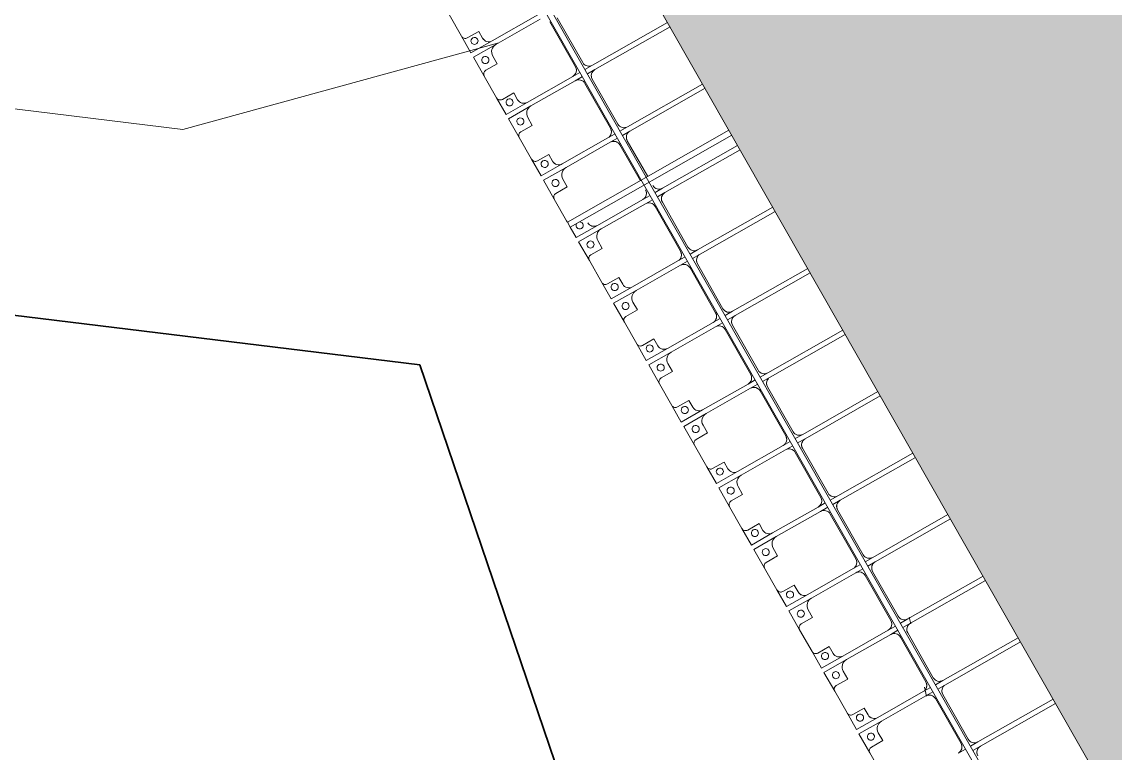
# Model space of a CAD drawing. Header units: millimetres. Extents: x -861324 to 439029, y -308065 to 694685.
# Drawn here: x -210444 to -202726, y 19573 to 24738 of the extents above; entities that cross this region are included whole.
import ezdxf

# ---------------------------------------------------------------- set-up
doc = ezdxf.new("R2010")
doc.units = ezdxf.units.MM
for name, color, linetype, lineweight in [('A-DETL-GENF', 92, 'Continuous', 9), ('A-DETL-THIN', 151, 'Continuous', 9), ('A-GENM', 13, 'Continuous', 9), ('C-TOPO-MAJR', 7, 'Continuous', 35), ('C-TOPO-MINR', 7, 'Continuous', 9), ('S-BEAM', 12, 'Continuous', 9)]:
    doc.layers.add(name, color=color, linetype=linetype, lineweight=lineweight)

# ---------------------------------------------------------------- blocks, each defined once
blk = doc.blocks.new('Dải phao đi lại kèm đỡ invester - DẢI PHAO ĐI LẠI-14853-BỐ TRÍ BÈ PIN HỒ BẢN MÒNG')
at = {"layer": 'A-GENM', "color": 7}
for p, q in [((16723.4, -610.3), (16723.4, 0)), ((16758.4, 0), (16758.4, -610.3)), ((17223.4, -610.3), (17223.4, 0)), ((17258.4, 0), (17258.4, -610.3)), ((17723.4, -610.3), (17723.4, 0)), ((17758.4, 0), (17758.4, -610.3)), ((18223.4, -610.3), (18223.4, 0)), ((18258.4, 0), (18258.4, -610.3)), ((18723.4, -610.3), (18723.4, 0)), ((18758.4, 0), (18758.4, -610.3)), ((19223.4, -610.3), (19223.4, 0)), ((19258.4, 0), (19258.4, -610.3)), ((19723.4, -610.3), (19723.4, 0)), ((19758.4, 0), (19758.4, -610.3)), ((20223.4, -610.3), (20223.4, 0)), ((20258.4, 0), (20258.4, -610.3)), ((20723.4, -610.3), (20723.4, 0)), ((20758.4, 0), (20758.4, -610.3)), ((21223.4, -610.3), (21223.4, 0)), ((21258.4, 0), (21258.4, -610.3)), ((21723.4, -610.3), (21723.4, 0)), ((21758.4, 0), (21758.4, -610.3)), ((22223.4, -610.3), (22223.4, 0)), ((22258.4, 0), (22258.4, -610.3)), ((16723.4, -610.3), (16723.4, -671.5)), ((16758.4, -671.5), (16758.4, -610.3)), ((17223.4, -610.3), (17223.4, -671.5)), ((17258.4, -671.5), (17258.4, -610.3)), ((17723.4, -610.3), (17723.4, -671.5)), ((17758.4, -671.5), (17758.4, -610.3)), ((18223.4, -610.3), (18223.4, -671.5)), ((18258.4, -671.5), (18258.4, -610.3)), ((18723.4, -610.3), (18723.4, -671.5)), ((18758.4, -671.5), (18758.4, -610.3)), ((19223.4, -610.3), (19223.4, -671.5)), ((19258.4, -671.5), (19258.4, -610.3)), ((19723.4, -610.3), (19723.4, -671.5)), ((19758.4, -671.5), (19758.4, -610.3)), ((20223.4, -610.3), (20223.4, -671.5)), ((20258.4, -671.5), (20258.4, -610.3)), ((20723.4, -610.3), (20723.4, -671.5)), ((20758.4, -671.5), (20758.4, -610.3)), ((21223.4, -610.3), (21223.4, -671.5)), ((21258.4, -671.5), (21258.4, -610.3)), ((21723.4, -610.3), (21723.4, -671.5)), ((21758.4, -671.5), (21758.4, -610.3)), ((22223.4, -610.3), (22223.4, -671.5)), ((22258.4, -671.5), (22258.4, -610.3)), ((16308.4, -660.3), (16673.4, -660.3)), ((16808.4, -660.3), (17173.4, -660.3)), ((17308.4, -660.3), (17599.8, -660.3)), ((17808.4, -660.3), (18173.4, -660.3)), ((18308.4, -660.3), (18673.4, -660.3)), ((18808.4, -660.3), (19173.4, -660.3)), ((19308.4, -660.3), (19673.4, -660.3)), ((19808.4, -660.3), (20173.4, -660.3)), ((20308.4, -660.3), (20673.4, -660.3)), ((20808.4, -660.3), (21173.4, -660.3)), ((21308.4, -660.3), (21673.4, -660.3)), ((21808.4, -660.3), (22173.4, -660.3)), ((16223.4, -1139.7), (16223.4, -769.7)), ((16258.4, -769.7), (16258.4, -1129.7)), ((16673.4, -719.7), (16308.4, -719.7)), ((16723.4, -711.5), (16723.4, -769.7)), ((16723.4, -1139.7), (16723.4, -769.7)), ((16758.4, -769.7), (16758.4, -711.5)), ((16758.4, -769.7), (16758.4, -1129.7)), ((17173.4, -719.7), (16808.4, -719.7)), ((17223.4, -711.5), (17223.4, -769.7)), ((17223.4, -1139.7), (17223.4, -769.7)), ((17258.4, -769.7), (17258.4, -711.5)), ((17258.4, -769.7), (17258.4, -1129.7)), ((17599.8, -719.7), (17308.4, -719.7)), ((17723.4, -711.5), (17723.4, -769.7)), ((17723.4, -1139.7), (17723.4, -769.7)), ((17758.4, -769.7), (17758.4, -711.5)), ((17758.4, -769.7), (17758.4, -1129.7)), ((18173.4, -719.7), (17808.4, -719.7)), ((18223.4, -711.5), (18223.4, -769.7)), ((18223.4, -1139.7), (18223.4, -769.7)), ((18258.4, -769.7), (18258.4, -711.5)), ((18258.4, -769.7), (18258.4, -1129.7)), ((18673.4, -719.7), (18308.4, -719.7)), ((18723.4, -711.5), (18723.4, -764.9)), ((18723.4, -1139.7), (18723.4, -769.7)), ((18758.4, -769.7), (18758.4, -711.5)), ((18758.4, -769.7), (18758.4, -1129.7)), ((19173.4, -719.7), (18808.4, -719.7)), ((19223.4, -711.5), (19223.4, -769.7)), ((19223.4, -1139.7), (19223.4, -769.7)), ((19258.4, -769.7), (19258.4, -711.5)), ((19258.4, -769.7), (19258.4, -1129.7)), ((19673.4, -719.7), (19308.4, -719.7)), ((19723.4, -711.5), (19723.4, -769.7)), ((19723.4, -1139.7), (19723.4, -769.7)), ((19758.4, -769.7), (19758.4, -711.5)), ((19758.4, -769.7), (19758.4, -1129.7)), ((20173.4, -719.7), (19808.4, -719.7)), ((20223.4, -711.5), (20223.4, -769.7)), ((20223.4, -1139.7), (20223.4, -769.7)), ((20258.4, -769.7), (20258.4, -711.5)), ((20258.4, -769.7), (20258.4, -1129.7)), ((20673.4, -719.7), (20308.4, -719.7)), ((20723.4, -711.5), (20723.4, -769.7)), ((20723.4, -1139.7), (20723.4, -769.7)), ((20758.4, -769.7), (20758.4, -711.5)), ((20758.4, -769.7), (20758.4, -1129.7)), ((21173.4, -719.7), (20808.4, -719.7)), ((21223.4, -711.5), (21223.4, -769.7)), ((21223.4, -1139.7), (21223.4, -769.7)), ((21258.4, -769.7), (21258.4, -711.5)), ((21258.4, -769.7), (21258.4, -1129.7)), ((21673.4, -719.7), (21308.4, -719.7)), ((21723.4, -711.5), (21723.4, -769.7)), ((21723.4, -1139.7), (21723.4, -769.7)), ((21758.4, -769.7), (21758.4, -711.5)), ((21758.4, -769.7), (21758.4, -1129.7)), ((22173.4, -719.7), (21808.4, -719.7)), ((22223.4, -711.5), (22223.4, -769.7)), ((16118.2, -1282.2), (16118.2, -1189.7)), ((16118.2, -1189.7), (16173.4, -1189.7)), ((16318.4, -1189.7), (16381.8, -1189.7)), ((16381.8, -1189.7), (16381.8, -1282.2)), ((16618.2, -1282.2), (16618.2, -1189.7)), ((16618.2, -1189.7), (16673.4, -1189.7)), ((16818.4, -1189.7), (16881.8, -1189.7)), ((16881.8, -1189.7), (16881.8, -1282.2)), ((17118.2, -1282.2), (17118.2, -1189.7)), ((17118.2, -1189.7), (17173.4, -1189.7)), ((17318.4, -1189.7), (17381.8, -1189.7)), ((17381.8, -1189.7), (17381.8, -1282.2)), ((17818.4, -1189.7), (17881.8, -1189.7)), ((17881.8, -1189.7), (17881.8, -1282.2)), ((18118.2, -1282.2), (18118.2, -1189.7)), ((18118.2, -1189.7), (18173.4, -1189.7)), ((18318.4, -1189.7), (18381.8, -1189.7)), ((18381.8, -1189.7), (18381.8, -1282.2)), ((18618.2, -1282.2), (18618.2, -1189.7)), ((18618.2, -1189.7), (18673.4, -1189.7)), ((18818.4, -1189.7), (18881.8, -1189.7)), ((18881.8, -1189.7), (18881.8, -1282.2)), ((19118.2, -1282.2), (19118.2, -1189.7)), ((19118.2, -1189.7), (19173.4, -1189.7)), ((19318.4, -1189.7), (19381.8, -1189.7)), ((19381.8, -1189.7), (19381.8, -1282.2)), ((19618.2, -1282.2), (19618.2, -1189.7)), ((19618.2, -1189.7), (19673.4, -1189.7)), ((19818.4, -1189.7), (19881.8, -1189.7)), ((19881.8, -1189.7), (19881.8, -1282.2)), ((20118.2, -1282.2), (20118.2, -1189.7)), ((20118.2, -1189.7), (20173.4, -1189.7)), ((20318.4, -1189.7), (20381.8, -1189.7)), ((20381.8, -1189.7), (20381.8, -1282.2)), ((20618.2, -1282.2), (20618.2, -1189.7)), ((20618.2, -1189.7), (20673.4, -1189.7)), ((20818.4, -1189.7), (20881.8, -1189.7)), ((20881.8, -1189.7), (20881.8, -1282.2)), ((21118.2, -1282.2), (21118.2, -1189.7)), ((21118.2, -1189.7), (21173.4, -1189.7)), ((21318.4, -1189.7), (21381.8, -1189.7)), ((21381.8, -1189.7), (21381.8, -1282.2)), ((21618.2, -1282.2), (21618.2, -1189.7)), ((21618.2, -1189.7), (21673.4, -1189.7)), ((21818.4, -1189.7), (21881.8, -1189.7)), ((21881.8, -1189.7), (21881.8, -1282.2)), ((15911.8, -1312.2), (16088.2, -1312.2)), ((16411.8, -1312.2), (16588.2, -1312.2)), ((16911.8, -1312.2), (17088.2, -1312.2)), ((17411.8, -1312.2), (17588.2, -1312.2)), ((17911.8, -1312.2), (18088.2, -1312.2)), ((18411.8, -1312.2), (18588.2, -1312.2)), ((18911.8, -1312.2), (19088.2, -1312.2)), ((19411.8, -1312.2), (19588.2, -1312.2)), ((19911.8, -1312.2), (20088.2, -1312.2)), ((20411.8, -1312.2), (20588.2, -1312.2)), ((20911.8, -1312.2), (21088.2, -1312.2)), ((21411.8, -1312.2), (21588.2, -1312.2)), ((21911.8, -1312.2), (22088.2, -1312.2))]:
    blk.add_line(p, q, dxfattribs=at)
at = {"layer": 'A-GENM', "color": 9}
for p, q in [((16723.4, -610.3), (16723.4, -671.5)), ((16758.4, -671.5), (16758.4, -610.3)), ((17223.4, -610.3), (17223.4, -671.5)), ((17258.4, -671.5), (17258.4, -610.3)), ((17723.4, -610.3), (17723.4, -671.5)), ((17758.4, -671.5), (17758.4, -610.3)), ((18223.4, -610.3), (18223.4, -671.5)), ((18258.4, -671.5), (18258.4, -610.3)), ((18723.4, -610.3), (18723.4, -671.5)), ((18758.4, -671.5), (18758.4, -610.3)), ((19223.4, -610.3), (19223.4, -671.5)), ((19258.4, -671.5), (19258.4, -610.3)), ((19723.4, -610.3), (19723.4, -671.5)), ((19758.4, -671.5), (19758.4, -610.3)), ((20223.4, -610.3), (20223.4, -671.5)), ((20258.4, -671.5), (20258.4, -610.3)), ((20723.4, -617), (20723.4, -671.5)), ((20758.4, -671.5), (20758.4, -610.3)), ((21223.4, -610.3), (21223.4, -671.5)), ((21258.4, -671.5), (21258.4, -610.3)), ((21723.4, -610.3), (21723.4, -671.5)), ((21758.4, -671.5), (21758.4, -610.3)), ((22223.4, -610.3), (22223.4, -671.5)), ((22258.4, -671.5), (22258.4, -610.3)), ((16723.4, -711.5), (16723.4, -769.7)), ((16758.4, -769.7), (16758.4, -711.5)), ((17223.4, -711.5), (17223.4, -769.7)), ((17258.4, -769.7), (17258.4, -711.5)), ((17723.4, -711.5), (17723.4, -769.7)), ((17758.4, -769.7), (17758.4, -711.5)), ((18223.4, -711.5), (18223.4, -769.7)), ((18258.4, -769.7), (18258.4, -711.5)), ((18723.4, -711.5), (18723.4, -764.9)), ((18758.4, -769.7), (18758.4, -711.5)), ((19223.4, -711.5), (19223.4, -769.7)), ((19258.4, -769.7), (19258.4, -711.5)), ((19723.4, -711.5), (19723.4, -769.7)), ((19758.4, -769.7), (19758.4, -711.5)), ((20223.4, -711.5), (20223.4, -769.7)), ((20258.4, -769.7), (20258.4, -711.5)), ((20723.4, -711.5), (20723.4, -769.7)), ((20758.4, -769.7), (20758.4, -711.5)), ((21223.4, -711.5), (21223.4, -769.7)), ((21258.4, -769.7), (21258.4, -711.5)), ((21723.4, -711.5), (21723.4, -769.7)), ((21758.4, -769.7), (21758.4, -711.5)), ((22223.4, -711.5), (22223.4, -769.7)), ((16223.4, -1139.7), (16223.4, -1312.2)), ((16223.4, -1312.2), (16223.4, -1139.7)), ((16258.4, -1312.2), (16258.4, -1129.7)), ((16258.4, -1129.7), (16258.4, -1312.2)), ((16723.4, -1139.7), (16723.4, -1312.2)), ((16723.4, -1312.2), (16723.4, -1139.7)), ((16758.4, -1312.2), (16758.4, -1129.7)), ((16758.4, -1129.7), (16758.4, -1312.2)), ((17223.4, -1139.7), (17223.4, -1312.2)), ((17223.4, -1312.2), (17223.4, -1139.7)), ((17258.4, -1312.2), (17258.4, -1129.7)), ((17258.4, -1129.7), (17258.4, -1312.2)), ((17723.4, -1139.7), (17723.4, -1312.2)), ((17723.4, -1312.2), (17723.4, -1139.7)), ((17758.4, -1312.2), (17758.4, -1129.7)), ((17758.4, -1129.7), (17758.4, -1312.2)), ((18223.4, -1139.7), (18223.4, -1312.2)), ((18223.4, -1312.2), (18223.4, -1139.7)), ((18258.4, -1312.2), (18258.4, -1129.7)), ((18258.4, -1129.7), (18258.4, -1312.2)), ((18723.4, -1139.7), (18723.4, -1312.2)), ((18723.4, -1312.2), (18723.4, -1139.7)), ((18758.4, -1312.2), (18758.4, -1129.7)), ((18758.4, -1129.7), (18758.4, -1312.2)), ((19223.4, -1139.7), (19223.4, -1312.2)), ((19223.4, -1312.2), (19223.4, -1139.7)), ((19258.4, -1312.2), (19258.4, -1129.7)), ((19258.4, -1129.7), (19258.4, -1312.2)), ((19723.4, -1139.7), (19723.4, -1312.2)), ((19723.4, -1312.2), (19723.4, -1139.7)), ((19758.4, -1312.2), (19758.4, -1129.7)), ((19758.4, -1129.7), (19758.4, -1312.2)), ((20223.4, -1139.7), (20223.4, -1312.2)), ((20223.4, -1312.2), (20223.4, -1139.7)), ((20258.4, -1312.2), (20258.4, -1129.7)), ((20258.4, -1129.7), (20258.4, -1312.2)), ((20723.4, -1139.7), (20723.4, -1312.2)), ((20723.4, -1312.2), (20723.4, -1139.7)), ((20758.4, -1312.2), (20758.4, -1129.7)), ((20758.4, -1129.7), (20758.4, -1312.2)), ((21223.4, -1139.7), (21223.4, -1312.2)), ((21223.4, -1312.2), (21223.4, -1139.7)), ((21258.4, -1312.2), (21258.4, -1129.7)), ((21258.4, -1129.7), (21258.4, -1312.2)), ((21723.4, -1139.7), (21723.4, -1312.2)), ((21723.4, -1312.2), (21723.4, -1139.7)), ((21758.4, -1312.2), (21758.4, -1129.7)), ((21758.4, -1129.7), (21758.4, -1312.2)), ((16173.4, -1189.7), (16118.2, -1189.7)), ((16118.2, -1189.7), (16118.2, -1282.2)), ((16173.4, -1189.7), (16118.2, -1189.7)), ((16118.2, -1189.7), (16173.4, -1189.7)), ((16118.2, -1189.7), (16118.2, -1282.2)), ((16118.2, -1282.2), (16118.2, -1189.7)), ((16381.8, -1189.7), (16318.4, -1189.7)), ((16381.8, -1189.7), (16318.4, -1189.7)), ((16318.4, -1189.7), (16381.8, -1189.7)), ((16381.8, -1282.2), (16381.8, -1189.7)), ((16381.8, -1282.2), (16381.8, -1189.7)), ((16381.8, -1189.7), (16381.8, -1282.2)), ((16673.4, -1189.7), (16618.2, -1189.7)), ((16618.2, -1189.7), (16618.2, -1282.2)), ((16673.4, -1189.7), (16618.2, -1189.7)), ((16618.2, -1189.7), (16673.4, -1189.7)), ((16618.2, -1189.7), (16618.2, -1282.2)), ((16618.2, -1282.2), (16618.2, -1189.7)), ((16881.8, -1189.7), (16818.4, -1189.7)), ((16881.8, -1189.7), (16818.4, -1189.7)), ((16818.4, -1189.7), (16881.8, -1189.7)), ((16881.8, -1282.2), (16881.8, -1189.7)), ((16881.8, -1282.2), (16881.8, -1189.7)), ((16881.8, -1189.7), (16881.8, -1282.2)), ((17173.4, -1189.7), (17118.2, -1189.7)), ((17118.2, -1189.7), (17118.2, -1282.2)), ((17173.4, -1189.7), (17118.2, -1189.7)), ((17118.2, -1189.7), (17173.4, -1189.7)), ((17118.2, -1189.7), (17118.2, -1282.2)), ((17118.2, -1282.2), (17118.2, -1189.7)), ((17381.8, -1189.7), (17318.4, -1189.7)), ((17381.8, -1189.7), (17318.4, -1189.7)), ((17318.4, -1189.7), (17381.8, -1189.7)), ((17381.8, -1282.2), (17381.8, -1189.7)), ((17381.8, -1282.2), (17381.8, -1189.7)), ((17381.8, -1189.7), (17381.8, -1282.2)), ((17881.8, -1189.7), (17818.4, -1189.7)), ((17881.8, -1189.7), (17818.4, -1189.7)), ((17818.4, -1189.7), (17881.8, -1189.7)), ((17881.8, -1282.2), (17881.8, -1189.7)), ((17881.8, -1282.2), (17881.8, -1189.7)), ((17881.8, -1189.7), (17881.8, -1282.2)), ((18173.4, -1189.7), (18118.2, -1189.7)), ((18118.2, -1189.7), (18118.2, -1282.2)), ((18173.4, -1189.7), (18118.2, -1189.7)), ((18118.2, -1189.7), (18173.4, -1189.7)), ((18118.2, -1189.7), (18118.2, -1282.2)), ((18118.2, -1282.2), (18118.2, -1189.7)), ((18381.8, -1189.7), (18318.4, -1189.7)), ((18381.8, -1189.7), (18318.4, -1189.7)), ((18318.4, -1189.7), (18381.8, -1189.7)), ((18381.8, -1282.2), (18381.8, -1189.7)), ((18381.8, -1282.2), (18381.8, -1189.7)), ((18381.8, -1189.7), (18381.8, -1282.2)), ((18673.4, -1189.7), (18618.2, -1189.7)), ((18618.2, -1189.7), (18618.2, -1282.2)), ((18673.4, -1189.7), (18618.2, -1189.7)), ((18618.2, -1189.7), (18673.4, -1189.7)), ((18618.2, -1189.7), (18618.2, -1282.2)), ((18618.2, -1282.2), (18618.2, -1189.7)), ((18881.8, -1189.7), (18818.4, -1189.7)), ((18881.8, -1189.7), (18818.4, -1189.7)), ((18818.4, -1189.7), (18881.8, -1189.7)), ((18881.8, -1282.2), (18881.8, -1189.7)), ((18881.8, -1282.2), (18881.8, -1189.7)), ((18881.8, -1189.7), (18881.8, -1282.2)), ((19173.4, -1189.7), (19118.2, -1189.7)), ((19118.2, -1189.7), (19118.2, -1282.2)), ((19173.4, -1189.7), (19118.2, -1189.7)), ((19118.2, -1189.7), (19173.4, -1189.7)), ((19118.2, -1189.7), (19118.2, -1282.2)), ((19118.2, -1282.2), (19118.2, -1189.7)), ((19381.8, -1189.7), (19318.4, -1189.7)), ((19381.8, -1189.7), (19318.4, -1189.7)), ((19318.4, -1189.7), (19381.8, -1189.7)), ((19381.8, -1282.2), (19381.8, -1189.7)), ((19381.8, -1282.2), (19381.8, -1189.7)), ((19381.8, -1189.7), (19381.8, -1282.2)), ((19673.4, -1189.7), (19618.2, -1189.7)), ((19618.2, -1189.7), (19618.2, -1282.2)), ((19673.4, -1189.7), (19618.2, -1189.7)), ((19618.2, -1189.7), (19673.4, -1189.7)), ((19618.2, -1189.7), (19618.2, -1282.2)), ((19618.2, -1282.2), (19618.2, -1189.7)), ((19881.8, -1189.7), (19818.4, -1189.7)), ((19881.8, -1189.7), (19818.4, -1189.7)), ((19818.4, -1189.7), (19881.8, -1189.7)), ((19881.8, -1282.2), (19881.8, -1189.7)), ((19881.8, -1282.2), (19881.8, -1189.7)), ((19881.8, -1189.7), (19881.8, -1282.2)), ((20173.4, -1189.7), (20118.2, -1189.7)), ((20118.2, -1189.7), (20118.2, -1282.2)), ((20173.4, -1189.7), (20118.2, -1189.7)), ((20118.2, -1189.7), (20173.4, -1189.7)), ((20118.2, -1189.7), (20118.2, -1282.2)), ((20118.2, -1282.2), (20118.2, -1189.7)), ((20381.8, -1189.7), (20318.4, -1189.7)), ((20381.8, -1189.7), (20318.4, -1189.7)), ((20318.4, -1189.7), (20381.8, -1189.7)), ((20381.8, -1282.2), (20381.8, -1216.9)), ((20381.8, -1282.2), (20381.8, -1216.9)), ((20381.8, -1216.9), (20381.8, -1282.2)), ((20673.4, -1189.7), (20618.2, -1189.7)), ((20618.2, -1189.7), (20618.2, -1282.2)), ((20673.4, -1189.7), (20618.2, -1189.7)), ((20618.2, -1189.7), (20673.4, -1189.7)), ((20618.2, -1189.7), (20618.2, -1282.2)), ((20618.2, -1282.2), (20618.2, -1189.7)), ((20881.8, -1189.7), (20818.4, -1189.7)), ((20881.8, -1189.7), (20818.4, -1189.7)), ((20818.4, -1189.7), (20881.8, -1189.7)), ((20881.8, -1282.2), (20881.8, -1189.7)), ((20881.8, -1282.2), (20881.8, -1189.7)), ((20881.8, -1189.7), (20881.8, -1282.2)), ((21173.4, -1189.7), (21118.2, -1189.7)), ((21118.2, -1189.7), (21118.2, -1282.2)), ((21173.4, -1189.7), (21118.2, -1189.7)), ((21118.2, -1189.7), (21173.4, -1189.7)), ((21118.2, -1189.7), (21118.2, -1282.2)), ((21118.2, -1282.2), (21118.2, -1189.7)), ((21381.8, -1189.7), (21318.4, -1189.7)), ((21381.8, -1189.7), (21318.4, -1189.7)), ((21318.4, -1189.7), (21381.8, -1189.7)), ((21381.8, -1282.2), (21381.8, -1189.7)), ((21381.8, -1282.2), (21381.8, -1189.7)), ((21381.8, -1189.7), (21381.8, -1282.2)), ((21673.4, -1189.7), (21618.2, -1189.7)), ((21618.2, -1189.7), (21618.2, -1282.2)), ((21673.4, -1189.7), (21618.2, -1189.7)), ((21618.2, -1189.7), (21673.4, -1189.7)), ((21618.2, -1189.7), (21618.2, -1282.2)), ((21618.2, -1282.2), (21618.2, -1189.7)), ((21881.8, -1189.7), (21818.4, -1189.7)), ((21881.8, -1189.7), (21818.4, -1189.7)), ((21818.4, -1189.7), (21881.8, -1189.7)), ((21881.8, -1282.2), (21881.8, -1189.7)), ((21881.8, -1282.2), (21881.8, -1189.7)), ((21881.8, -1189.7), (21881.8, -1282.2)), ((16223.4, -1312.2), (16088.2, -1312.2)), ((16088.2, -1312.2), (16223.4, -1312.2)), ((16411.8, -1312.2), (16258.4, -1312.2)), ((16258.4, -1312.2), (16411.8, -1312.2)), ((16723.4, -1312.2), (16588.2, -1312.2)), ((16588.2, -1312.2), (16723.4, -1312.2)), ((16911.8, -1312.2), (16758.4, -1312.2)), ((16758.4, -1312.2), (16911.8, -1312.2)), ((17223.4, -1312.2), (17088.2, -1312.2)), ((17088.2, -1312.2), (17223.4, -1312.2)), ((17411.8, -1312.2), (17258.4, -1312.2)), ((17258.4, -1312.2), (17411.8, -1312.2)), ((17723.4, -1312.2), (17639.8, -1312.2)), ((17639.8, -1312.2), (17723.4, -1312.2)), ((17911.8, -1312.2), (17758.4, -1312.2)), ((17758.4, -1312.2), (17911.8, -1312.2)), ((18223.4, -1312.2), (18088.2, -1312.2)), ((18088.2, -1312.2), (18223.4, -1312.2)), ((18411.8, -1312.2), (18258.4, -1312.2)), ((18258.4, -1312.2), (18411.8, -1312.2)), ((18723.4, -1312.2), (18588.2, -1312.2)), ((18588.2, -1312.2), (18723.4, -1312.2)), ((18911.8, -1312.2), (18758.4, -1312.2)), ((18758.4, -1312.2), (18911.8, -1312.2)), ((19223.4, -1312.2), (19088.2, -1312.2)), ((19088.2, -1312.2), (19223.4, -1312.2)), ((19411.8, -1312.2), (19258.4, -1312.2)), ((19258.4, -1312.2), (19411.8, -1312.2)), ((19723.4, -1312.2), (19588.2, -1312.2)), ((19588.2, -1312.2), (19723.4, -1312.2)), ((19911.8, -1312.2), (19758.4, -1312.2)), ((19758.4, -1312.2), (19911.8, -1312.2)), ((20223.4, -1312.2), (20088.2, -1312.2)), ((20088.2, -1312.2), (20223.4, -1312.2)), ((20411.8, -1312.2), (20258.4, -1312.2)), ((20258.4, -1312.2), (20411.8, -1312.2)), ((20723.4, -1312.2), (20588.2, -1312.2)), ((20588.2, -1312.2), (20723.4, -1312.2)), ((20911.8, -1312.2), (20758.4, -1312.2)), ((20758.4, -1312.2), (20911.8, -1312.2)), ((21223.4, -1312.2), (21088.2, -1312.2)), ((21088.2, -1312.2), (21223.4, -1312.2)), ((21411.8, -1312.2), (21258.4, -1312.2)), ((21258.4, -1312.2), (21411.8, -1312.2)), ((21723.4, -1312.2), (21588.2, -1312.2)), ((21588.2, -1312.2), (21723.4, -1312.2)), ((21911.8, -1312.2), (21758.4, -1312.2)), ((21758.4, -1312.2), (21911.8, -1312.2))]:
    blk.add_line(p, q, dxfattribs=at)
at = {"layer": 'A-GENM', "color": 7}
for centre, radius, start, end in [((16673.4, -610.3), 50, 270, 0), ((16673.4, -610.3), 50, 300, 0), ((16808.4, -610.3), 50, 180, 270), ((17173.4, -610.3), 50, 270, 0), ((17173.4, -610.3), 50, 300, 0), ((17308.4, -610.3), 50, 180, 270), ((17673.4, -610.3), 50, 270, 0), ((17673.4, -610.3), 50, 300, 0), ((17808.4, -610.3), 50, 180, 270), ((18173.4, -610.3), 50, 270, 0), ((18173.4, -610.3), 50, 300, 0), ((18308.4, -610.3), 50, 180, 270), ((18673.4, -610.3), 50, 270, 0), ((18673.4, -610.3), 50, 300, 0), ((18808.4, -610.3), 50, 180, 270), ((19173.4, -610.3), 50, 270, 0), ((19173.4, -610.3), 50, 300, 0), ((19308.4, -610.3), 50, 180, 270), ((19673.4, -610.3), 50, 270, 0), ((19673.4, -610.3), 50, 300, 0), ((19808.4, -610.3), 50, 180, 270), ((20173.4, -610.3), 50, 270, 0), ((20173.4, -610.3), 50, 300, 0), ((20308.4, -610.3), 50, 180, 270), ((20673.4, -610.3), 50, 270, 0), ((20673.4, -610.3), 50, 300, 0), ((20808.4, -610.3), 50, 180, 270), ((21173.4, -610.3), 50, 270, 0), ((21173.4, -610.3), 50, 300, 0), ((21308.4, -610.3), 50, 180, 270), ((21673.4, -610.3), 50, 270, 0), ((21673.4, -610.3), 50, 300, 0), ((21808.4, -610.3), 50, 180, 270), ((22173.4, -610.3), 50, 270, 0), ((22173.4, -610.3), 50, 300, 0), ((22308.4, -610.3), 50, 180, 270), ((16808.4, -610.3), 50, 210, 270), ((17308.4, -610.3), 50, 210, 270), ((17808.4, -610.3), 50, 210, 270), ((18308.4, -610.3), 50, 210, 270), ((18808.4, -610.3), 50, 210, 270), ((19308.4, -610.3), 50, 210, 270), ((19808.4, -610.3), 50, 210, 270), ((20308.4, -610.3), 50, 210, 270), ((20808.4, -610.3), 50, 210, 270), ((21308.4, -610.3), 50, 210, 270), ((21808.4, -610.3), 50, 210, 270), ((22308.4, -610.3), 50, 210, 270), ((16673.4, -769.7), 50, 360, 90), ((16673.4, -769.7), 50, 30, 90), ((16808.4, -769.7), 50, 90, 180), ((16808.4, -769.7), 50, 120, 180), ((17173.4, -769.7), 50, 360, 90), ((17173.4, -769.7), 50, 30, 90), ((17308.4, -769.7), 50, 90, 180), ((17308.4, -769.7), 50, 120, 180), ((17673.4, -769.7), 50, 360, 90), ((17673.4, -769.7), 50, 30, 90), ((17808.4, -769.7), 50, 90, 180), ((17808.4, -769.7), 50, 120, 180), ((18173.4, -769.7), 50, 360, 90), ((18173.4, -769.7), 50, 30, 90), ((18308.4, -769.7), 50, 90, 180), ((18308.4, -769.7), 50, 120, 180), ((18673.4, -769.7), 50, 360, 90), ((18673.4, -769.7), 50, 30, 90), ((18808.4, -769.7), 50, 90, 180), ((18808.4, -769.7), 50, 120, 180), ((19173.4, -769.7), 50, 360, 90), ((19173.4, -769.7), 50, 30, 90), ((19308.4, -769.7), 50, 90, 180), ((19308.4, -769.7), 50, 120, 180), ((19673.4, -769.7), 50, 360, 90), ((19673.4, -769.7), 50, 30, 90), ((19808.4, -769.7), 50, 90, 180), ((19808.4, -769.7), 50, 120, 180), ((20173.4, -769.7), 50, 360, 90), ((20173.4, -769.7), 50, 30, 90), ((20308.4, -769.7), 50, 90, 180), ((20308.4, -769.7), 50, 120, 180), ((20673.4, -769.7), 50, 360, 90), ((20673.4, -769.7), 50, 30, 90), ((20808.4, -769.7), 50, 90, 180), ((20808.4, -769.7), 50, 120, 180), ((21173.4, -769.7), 50, 360, 90), ((21173.4, -769.7), 50, 30, 90), ((21308.4, -769.7), 50, 90, 180), ((21308.4, -769.7), 50, 120, 180), ((21673.4, -769.7), 50, 360, 90), ((21673.4, -769.7), 50, 30, 90), ((21808.4, -769.7), 50, 90, 180), ((21808.4, -769.7), 50, 120, 180), ((22173.4, -769.7), 50, 360, 90), ((22173.4, -769.7), 50, 30, 90), ((16173.4, -1139.7), 50, 270, 360), ((16318.4, -1129.7), 60, 180, 270), ((16673.4, -1139.7), 50, 270, 360), ((16818.4, -1129.7), 60, 180, 270), ((17173.4, -1139.7), 50, 270, 360), ((17318.4, -1129.7), 60, 180, 270), ((17673.4, -1139.7), 50, 270, 360), ((17818.4, -1129.7), 60, 180, 270), ((18173.4, -1139.7), 50, 270, 360), ((18318.4, -1129.7), 60, 180, 270), ((18673.4, -1139.7), 50, 270, 360), ((18818.4, -1129.7), 60, 180, 270), ((19173.4, -1139.7), 50, 270, 360), ((19318.4, -1129.7), 60, 180, 270), ((19673.4, -1139.7), 50, 270, 360), ((19818.4, -1129.7), 60, 180, 270), ((20173.4, -1139.7), 50, 270, 360), ((20318.4, -1129.7), 60, 180, 270), ((20673.4, -1139.7), 50, 270, 360), ((20818.4, -1129.7), 60, 180, 270), ((21173.4, -1139.7), 50, 270, 360), ((21318.4, -1129.7), 60, 180, 270), ((21673.4, -1139.7), 50, 270, 360), ((21818.4, -1129.7), 60, 180, 270), ((16088.2, -1282.2), 30, 270, 0), ((16411.8, -1282.2), 30, 180, 270), ((16588.2, -1282.2), 30, 270, 0), ((16911.8, -1282.2), 30, 180, 270), ((17088.2, -1282.2), 30, 270, 0), ((17411.8, -1282.2), 30, 180, 270), ((17588.2, -1282.2), 30, 270, 300), ((17911.8, -1282.2), 30, 180, 270), ((18088.2, -1282.2), 30, 270, 0), ((18411.8, -1282.2), 30, 180, 270), ((18588.2, -1282.2), 30, 270, 0), ((18911.8, -1282.2), 30, 180, 270), ((19088.2, -1282.2), 30, 270, 0), ((19411.8, -1282.2), 30, 180, 270), ((19588.2, -1282.2), 30, 270, 0), ((19911.8, -1282.2), 30, 180, 270), ((20088.2, -1282.2), 30, 270, 0), ((20411.8, -1282.2), 30, 180, 270), ((20588.2, -1282.2), 30, 270, 0), ((20911.8, -1282.2), 30, 180, 270), ((21088.2, -1282.2), 30, 270, 0), ((21411.8, -1282.2), 30, 180, 270), ((21588.2, -1282.2), 30, 270, 0), ((21911.8, -1282.2), 30, 180, 270)]:
    blk.add_arc(centre, radius, start, end, dxfattribs=at)
at = {"layer": 'A-GENM', "color": 9}
for centre, radius, start, end in [((16173.4, -1139.7), 50, 270, 0), ((16173.4, -1139.7), 50, 270, 0), ((16173.4, -1139.7), 50, 270, 360), ((16318.4, -1129.7), 60, 180, 270), ((16318.4, -1129.7), 60, 180, 270), ((16318.4, -1129.7), 60, 180, 270), ((16673.4, -1139.7), 50, 270, 0), ((16673.4, -1139.7), 50, 270, 0), ((16673.4, -1139.7), 50, 270, 360), ((16818.4, -1129.7), 60, 180, 270), ((16818.4, -1129.7), 60, 180, 270), ((16818.4, -1129.7), 60, 180, 270), ((17173.4, -1139.7), 50, 270, 0), ((17173.4, -1139.7), 50, 270, 0), ((17173.4, -1139.7), 50, 270, 360), ((17318.4, -1129.7), 60, 180, 270), ((17318.4, -1129.7), 60, 180, 270), ((17318.4, -1129.7), 60, 180, 270), ((17673.4, -1139.7), 50, 270, 0), ((17673.4, -1139.7), 50, 270, 0), ((17673.4, -1139.7), 50, 270, 360), ((17818.4, -1129.7), 60, 180, 270), ((17818.4, -1129.7), 60, 180, 270), ((17818.4, -1129.7), 60, 180, 270), ((18173.4, -1139.7), 50, 270, 0), ((18173.4, -1139.7), 50, 270, 0), ((18173.4, -1139.7), 50, 270, 360), ((18318.4, -1129.7), 60, 180, 270), ((18318.4, -1129.7), 60, 180, 270), ((18318.4, -1129.7), 60, 180, 270), ((18673.4, -1139.7), 50, 270, 0), ((18673.4, -1139.7), 50, 270, 0), ((18673.4, -1139.7), 50, 270, 360), ((18818.4, -1129.7), 60, 180, 270), ((18818.4, -1129.7), 60, 180, 270), ((18818.4, -1129.7), 60, 180, 270), ((19173.4, -1139.7), 50, 270, 0), ((19173.4, -1139.7), 50, 270, 0), ((19173.4, -1139.7), 50, 270, 360), ((19318.4, -1129.7), 60, 180, 270), ((19318.4, -1129.7), 60, 180, 270), ((19318.4, -1129.7), 60, 180, 270), ((19673.4, -1139.7), 50, 270, 0), ((19673.4, -1139.7), 50, 270, 0), ((19673.4, -1139.7), 50, 270, 360), ((19818.4, -1129.7), 60, 180, 270), ((19818.4, -1129.7), 60, 180, 270), ((19818.4, -1129.7), 60, 180, 270), ((20173.4, -1139.7), 50, 270, 0), ((20173.4, -1139.7), 50, 270, 0), ((20173.4, -1139.7), 50, 270, 360), ((20318.4, -1129.7), 60, 180, 270), ((20318.4, -1129.7), 60, 180, 270), ((20318.4, -1129.7), 60, 180, 270), ((20673.4, -1139.7), 50, 270, 0), ((20673.4, -1139.7), 50, 270, 0), ((20673.4, -1139.7), 50, 270, 360), ((20818.4, -1129.7), 60, 180, 270), ((20818.4, -1129.7), 60, 180, 270), ((20818.4, -1129.7), 60, 180, 270), ((21173.4, -1139.7), 50, 270, 0), ((21173.4, -1139.7), 50, 270, 0), ((21173.4, -1139.7), 50, 270, 360), ((21318.4, -1129.7), 60, 180, 270), ((21318.4, -1129.7), 60, 180, 270), ((21318.4, -1129.7), 60, 180, 270), ((21673.4, -1139.7), 50, 270, 0), ((21673.4, -1139.7), 50, 270, 0), ((21673.4, -1139.7), 50, 270, 360), ((21818.4, -1129.7), 60, 180, 270), ((21818.4, -1129.7), 60, 180, 270), ((21818.4, -1129.7), 60, 180, 270), ((16161.8, -1248.6), 25, 90, 270), ((16161.8, -1248.6), 25, 90, 270), ((16161.8, -1248.6), 25, 270, 90), ((16161.8, -1248.6), 25, 270, 90), ((16316.8, -1248.6), 25, 90, 270), ((16316.8, -1248.6), 25, 90, 270), ((16316.8, -1248.6), 25, 270, 90), ((16316.8, -1248.6), 25, 270, 90), ((16661.8, -1248.6), 25, 90, 270), ((16661.8, -1248.6), 25, 90, 270), ((16661.8, -1248.6), 25, 270, 90), ((16661.8, -1248.6), 25, 270, 90), ((16816.8, -1248.6), 25, 90, 270), ((16816.8, -1248.6), 25, 90, 270), ((16816.8, -1248.6), 25, 270, 90), ((16816.8, -1248.6), 25, 270, 90), ((17161.8, -1248.6), 25, 90, 270), ((17161.8, -1248.6), 25, 90, 270), ((17161.8, -1248.6), 25, 270, 90), ((17161.8, -1248.6), 25, 270, 90), ((17316.8, -1248.6), 25, 90, 270), ((17316.8, -1248.6), 25, 90, 270), ((17316.8, -1248.6), 25, 270, 90), ((17316.8, -1248.6), 25, 270, 90), ((17661.8, -1248.6), 25, 90, 150), ((17661.8, -1248.6), 25, 90, 150), ((17661.8, -1248.6), 25, 270, 90), ((17661.8, -1248.6), 25, 270, 90), ((17816.8, -1248.6), 25, 90, 270), ((17816.8, -1248.6), 25, 90, 270), ((17816.8, -1248.6), 25, 270, 90), ((17816.8, -1248.6), 25, 270, 90), ((18161.8, -1248.6), 25, 90, 270), ((18161.8, -1248.6), 25, 90, 270), ((18161.8, -1248.6), 25, 270, 90), ((18161.8, -1248.6), 25, 270, 90), ((18316.8, -1248.6), 25, 90, 270), ((18316.8, -1248.6), 25, 90, 270), ((18316.8, -1248.6), 25, 270, 90), ((18316.8, -1248.6), 25, 270, 90), ((18661.8, -1248.6), 25, 90, 270), ((18661.8, -1248.6), 25, 90, 270), ((18661.8, -1248.6), 25, 270, 90), ((18661.8, -1248.6), 25, 270, 90), ((18816.8, -1248.6), 25, 90, 270), ((18816.8, -1248.6), 25, 90, 270), ((18816.8, -1248.6), 25, 270, 90), ((18816.8, -1248.6), 25, 270, 90), ((19161.8, -1248.6), 25, 90, 270), ((19161.8, -1248.6), 25, 90, 270), ((19161.8, -1248.6), 25, 270, 90), ((19161.8, -1248.6), 25, 270, 90), ((19316.8, -1248.6), 25, 90, 270), ((19316.8, -1248.6), 25, 90, 270), ((19316.8, -1248.6), 25, 270, 90), ((19316.8, -1248.6), 25, 270, 90), ((19661.8, -1248.6), 25, 90, 270), ((19661.8, -1248.6), 25, 90, 270), ((19661.8, -1248.6), 25, 270, 90), ((19661.8, -1248.6), 25, 270, 90), ((19816.8, -1248.6), 25, 90, 270), ((19816.8, -1248.6), 25, 90, 270), ((19816.8, -1248.6), 25, 270, 90), ((19816.8, -1248.6), 25, 270, 90), ((20161.8, -1248.6), 25, 90, 270), ((20161.8, -1248.6), 25, 90, 270), ((20161.8, -1248.6), 25, 270, 90), ((20161.8, -1248.6), 25, 270, 90), ((20316.8, -1248.6), 25, 90, 270), ((20316.8, -1248.6), 25, 90, 270), ((20316.8, -1248.6), 25, 270, 90), ((20316.8, -1248.6), 25, 270, 90), ((20661.8, -1248.6), 25, 90, 270), ((20661.8, -1248.6), 25, 90, 270), ((20661.8, -1248.6), 25, 270, 90), ((20661.8, -1248.6), 25, 270, 90), ((20816.8, -1248.6), 25, 90, 270), ((20816.8, -1248.6), 25, 90, 270), ((20816.8, -1248.6), 25, 270, 90), ((20816.8, -1248.6), 25, 270, 90), ((21161.8, -1248.6), 25, 90, 270), ((21161.8, -1248.6), 25, 90, 270), ((21161.8, -1248.6), 25, 270, 90), ((21161.8, -1248.6), 25, 270, 90), ((21316.8, -1248.6), 25, 90, 270), ((21316.8, -1248.6), 25, 90, 270), ((21316.8, -1248.6), 25, 270, 90), ((21316.8, -1248.6), 25, 270, 90), ((21661.8, -1248.6), 25, 90, 270), ((21661.8, -1248.6), 25, 90, 270), ((21661.8, -1248.6), 25, 270, 90), ((21661.8, -1248.6), 25, 270, 90), ((21816.8, -1248.6), 25, 90, 270), ((21816.8, -1248.6), 25, 90, 270), ((21816.8, -1248.6), 25, 270, 90), ((21816.8, -1248.6), 25, 270, 90), ((16088.2, -1282.2), 30, 270, 0), ((16088.2, -1282.2), 30, 270, 0), ((16088.2, -1282.2), 30, 270, 0), ((16411.8, -1282.2), 30, 180, 270), ((16411.8, -1282.2), 30, 180, 270), ((16411.8, -1282.2), 30, 180, 270), ((16588.2, -1282.2), 30, 270, 0), ((16588.2, -1282.2), 30, 270, 0), ((16588.2, -1282.2), 30, 270, 0), ((16911.8, -1282.2), 30, 180, 270), ((16911.8, -1282.2), 30, 180, 270), ((16911.8, -1282.2), 30, 180, 270), ((17088.2, -1282.2), 30, 270, 0), ((17088.2, -1282.2), 30, 270, 0), ((17088.2, -1282.2), 30, 270, 0), ((17411.8, -1282.2), 30, 180, 270), ((17411.8, -1282.2), 30, 180, 270), ((17411.8, -1282.2), 30, 180, 270), ((17588.2, -1282.2), 30, 270, 300), ((17588.2, -1282.2), 30, 270, 300), ((17588.2, -1282.2), 30, 270, 300), ((17661.8, -1248.6), 25, 210, 270), ((17661.8, -1248.6), 25, 210, 270), ((17911.8, -1282.2), 30, 180, 270), ((17911.8, -1282.2), 30, 180, 270), ((17911.8, -1282.2), 30, 180, 270), ((18088.2, -1282.2), 30, 270, 0), ((18088.2, -1282.2), 30, 270, 0), ((18088.2, -1282.2), 30, 270, 0), ((18411.8, -1282.2), 30, 180, 270), ((18411.8, -1282.2), 30, 180, 270), ((18411.8, -1282.2), 30, 180, 270), ((18588.2, -1282.2), 30, 270, 0), ((18588.2, -1282.2), 30, 270, 0), ((18588.2, -1282.2), 30, 270, 0), ((18911.8, -1282.2), 30, 180, 270), ((18911.8, -1282.2), 30, 180, 270), ((18911.8, -1282.2), 30, 180, 270), ((19088.2, -1282.2), 30, 270, 0), ((19088.2, -1282.2), 30, 270, 0), ((19088.2, -1282.2), 30, 270, 0), ((19411.8, -1282.2), 30, 180, 270), ((19411.8, -1282.2), 30, 180, 270), ((19411.8, -1282.2), 30, 180, 270), ((19588.2, -1282.2), 30, 270, 0), ((19588.2, -1282.2), 30, 270, 0), ((19588.2, -1282.2), 30, 270, 0), ((19911.8, -1282.2), 30, 180, 270), ((19911.8, -1282.2), 30, 180, 270), ((19911.8, -1282.2), 30, 180, 270), ((20088.2, -1282.2), 30, 270, 0), ((20088.2, -1282.2), 30, 270, 0), ((20088.2, -1282.2), 30, 270, 0), ((20411.8, -1282.2), 30, 180, 270), ((20411.8, -1282.2), 30, 180, 270), ((20411.8, -1282.2), 30, 180, 270), ((20588.2, -1282.2), 30, 270, 0), ((20588.2, -1282.2), 30, 270, 0), ((20588.2, -1282.2), 30, 270, 0), ((20911.8, -1282.2), 30, 180, 270), ((20911.8, -1282.2), 30, 180, 270), ((20911.8, -1282.2), 30, 180, 270), ((21088.2, -1282.2), 30, 270, 0), ((21088.2, -1282.2), 30, 270, 0), ((21088.2, -1282.2), 30, 270, 0), ((21411.8, -1282.2), 30, 180, 270), ((21411.8, -1282.2), 30, 180, 270), ((21411.8, -1282.2), 30, 180, 270), ((21588.2, -1282.2), 30, 270, 0), ((21588.2, -1282.2), 30, 270, 0), ((21588.2, -1282.2), 30, 270, 0), ((21911.8, -1282.2), 30, 180, 270), ((21911.8, -1282.2), 30, 180, 270), ((21911.8, -1282.2), 30, 180, 270)]:
    blk.add_arc(centre, radius, start, end, dxfattribs=at)
blk = doc.blocks.new('Dầm C52 - Dầm C52-18790-BỐ TRÍ BÈ PIN HỒ BẢN MÒNG')
at = {"layer": 'S-BEAM', "color": 7}
for p, q in [((30025.7, 20), (74474.3, 20)), ((74474.3, -20), (30025.7, -20))]:
    blk.add_line(p, q, dxfattribs=at)
blk = doc.blocks.new('Dầm C52 - Hộp 40x60-V137-BỐ TRÍ BÈ PIN HỒ BẢN MÒNG')
at = {"layer": 'S-BEAM', "color": 7}
for p, q in [((36399.3, 20), (37711.5, 20)), ((37711.5, 20), (37711.5, -20)), ((37711.5, -20), (36399.3, -20))]:
    blk.add_line(p, q, dxfattribs=at)
blk = doc.blocks.new('HOBANMONG_BEPIN 5_rvt-1-BỐ TRÍ BÈ PIN HỒ BẢN MÒNG')
at = {"layer": 'A-GENM', "lineweight": 9, "rotation": 299.6620124026263}
blk.add_blockref('Dải phao đi lại kèm đỡ invester - DẢI PHAO ĐI LẠI-14853-BỐ TRÍ BÈ PIN HỒ BẢN MÒNG', (-214161.5, 39265.5), dxfattribs=at)
at = {"layer": 'S-BEAM', "lineweight": 9}
for name, p, rotation in [('Dầm C52 - Hộp 40x60-V137-BỐ TRÍ BÈ PIN HỒ BẢN MÒNG', (-173812.2, 41968), 209.6620124026261), ('Dầm C52 - Dầm C52-18790-BỐ TRÍ BÈ PIN HỒ BẢN MÒNG', (-178128.5, -25401.9), 119.6620124026264)]:
    blk.add_blockref(name, p, dxfattribs=dict(at, rotation=rotation))

msp = doc.modelspace()

# ---------------------------------------------------------------- hatches: boundary and pattern name
at = {"layer": 'A-DETL-GENF'}
msp.add_hatch(color=8, dxfattribs=at).paths.add_polyline_path([(-173161.7, -107703), (-77659.8, -53313.6), (-150902.4, 75292.3), (-214161.5, 39265.5), (-192386.7, 1031.4), (-224629.5, -17331.2), (-174039.6, -106161.4)])

# ---------------------------------------------------------------- linework, layer by layer
at = {"layer": 'A-DETL-THIN'}
msp.add_line((-214161.5, 39265.5), (-192386.7, 1031.4), dxfattribs=at)
at = {"layer": 'C-TOPO-MAJR'}
for p, q in [((-212525.9, 22914.1), (-207635, 22314.6)), ((-207635, 22314.6), (-203012.2, 8745.8))]:
    msp.add_line(p, q, dxfattribs=at)
at = {"layer": 'C-TOPO-MINR'}
for p, q in [((-209307, 23976.7), (-207075.6, 24590.7)), ((-211752.4, 24276.5), (-209307, 23976.7)), ((-204178.8, 20533.1), (-204168.4, 20485.5)), ((-204071.4, 20038.2), (-204057.9, 19976.1))]:
    msp.add_line(p, q, dxfattribs=at)

# ---------------------------------------------------------------- block references
at = {"lineweight": 5}
msp.add_blockref('HOBANMONG_BEPIN 5_rvt-1-BỐ TRÍ BÈ PIN HỒ BẢN MÒNG', (0, 0), dxfattribs=at)

doc.saveas('drawing.dxf')
